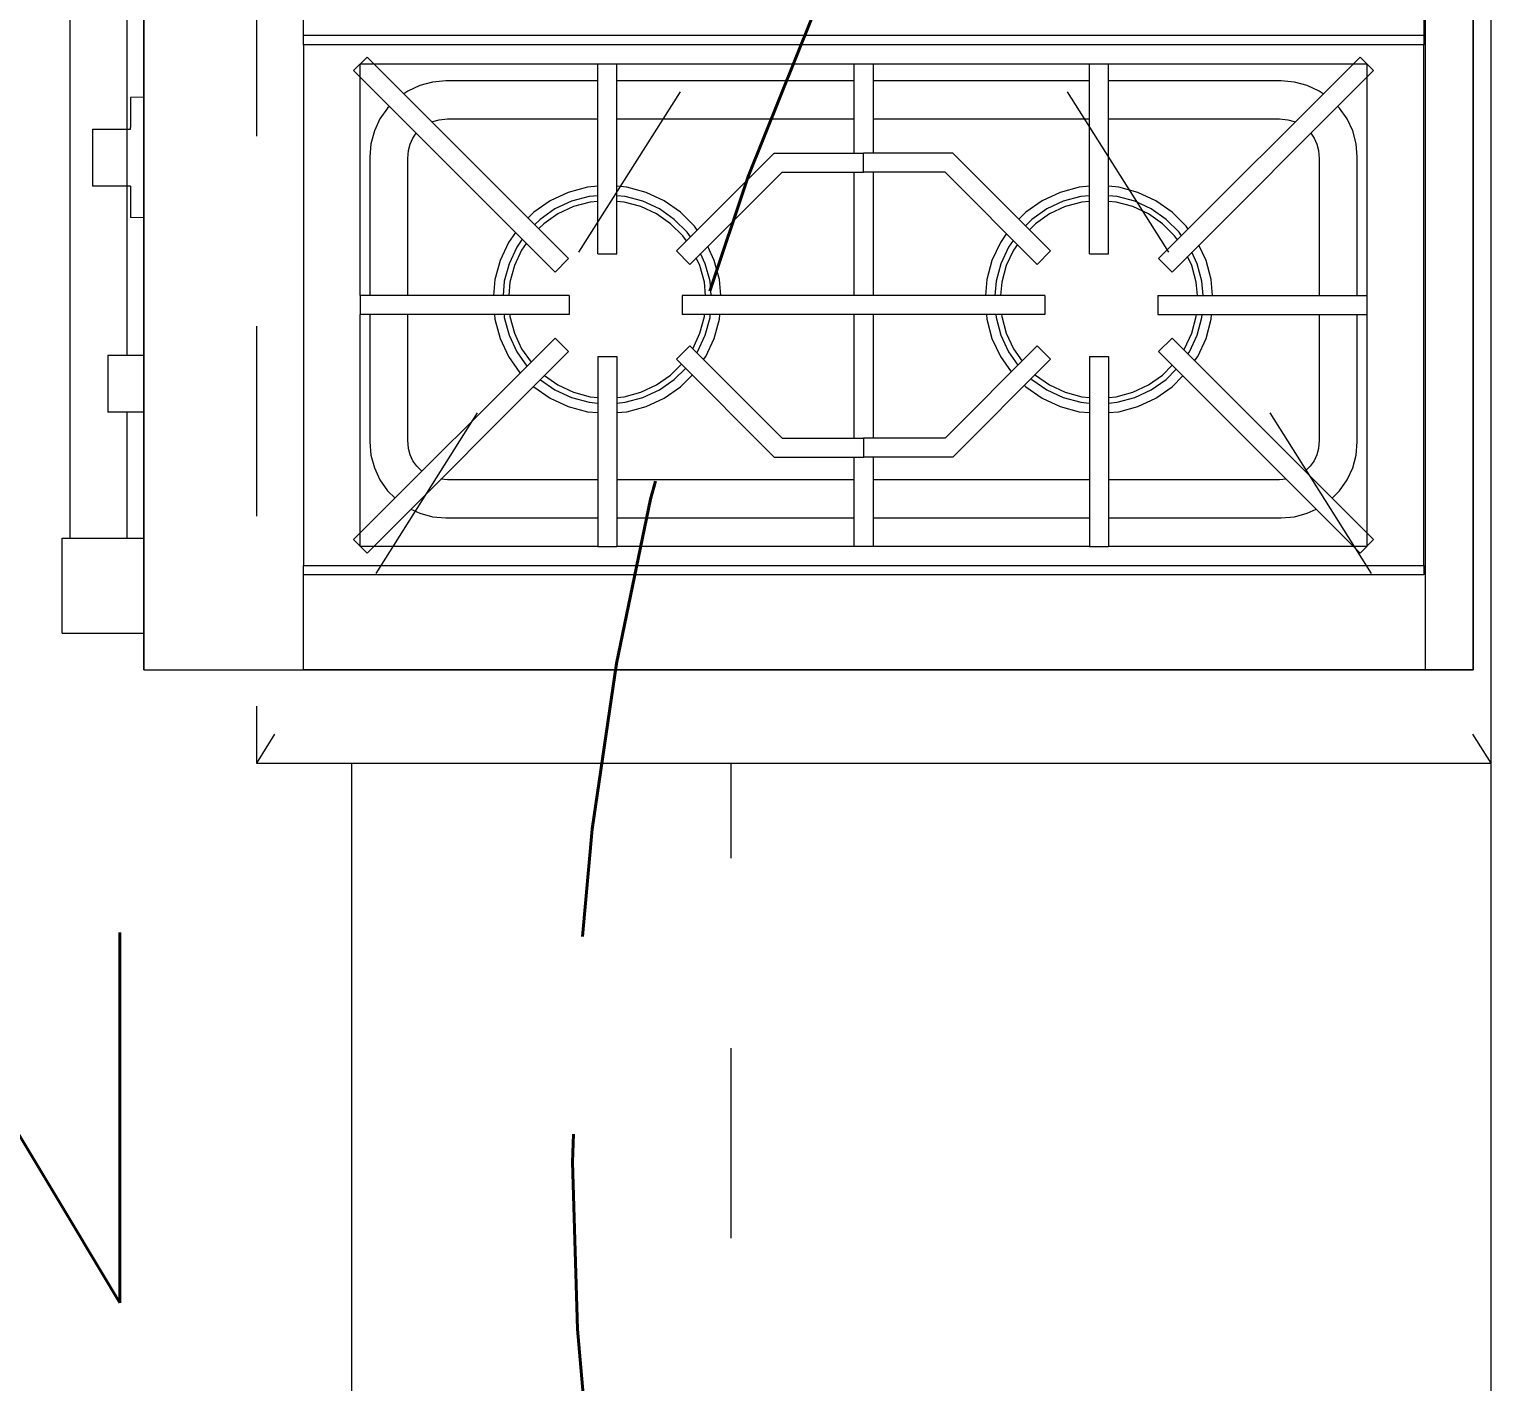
# Model space of a CAD drawing. Header units: metres. Extents: x 14 to 2416, y -346 to 476.
# Drawn here: x 45.782 to 46.552, y -154.959 to -154.247 of the extents above; entities that cross this region are included whole.
import ezdxf

# ---------------------------------------------------------------- set-up
doc = ezdxf.new("R2010")
doc.units = ezdxf.units.M
for name, pattern in [('0', [0]), ('Dash Style-2', [0.694425, 0.48607, -0.208355]), ('DASHED', [0.75, 0.5, -0.25]), ('DASHED2', [0.375, 0.25, -0.125]), ('HIDDEN2', [0.1875, 0.125, -0.0625])]:
    doc.linetypes.add(name, pattern=pattern)
doc.layers.get('0').update_dxf_attribs({"linetype": '0', "lineweight": 20})
for name, color, linetype, lineweight in [('01a_Mobiliario', 250, 'Continuous', 0), ('A-ANNO-TEXT', 20, 'Continuous', 13), ('A-EQPM-OVHD', 253, 'DASHED2', 5), ('A-WALL', 250, 'Continuous', 20), ('baños', 251, 'Continuous', 0), ('E Tuberia Emp Piso', 24, 'Dash Style-2', 40), ('MOBILIARIOS', 252, 'Continuous', 0), ('PROYECCION', 9, 'DASHED', 0), ('textos', 7, 'Continuous', 0)]:
    doc.layers.add(name, color=color, linetype=linetype, lineweight=lineweight)
doc.styles.get("Standard").update_dxf_attribs({"font": 'arial.ttf', "height": 0.1875})

# ---------------------------------------------------------------- blocks, each defined once
blk = doc.blocks.new('PL BASE 1N NASAS 09')
at = {"layer": '01a_Mobiliario', "transparency": 33554684}
for q in [(-103.83107, -53.39972), (-104.43107, -54.44972), (-103.83107, -53.39972)]:
    blk.add_line((-104.43107, -53.39972), q, dxfattribs=at)
at = {"layer": 'A-EQPM-OVHD', "linetype": 'HIDDEN2'}
blk.add_line((-104.23107, -53.39972), (-103.83107, -53.39972), dxfattribs=at)
blk.add_line((-104.23107, -53.39972), (-103.83107, -53.39972), dxfattribs=at)
at = {"layer": 'A-WALL'}
blk.add_line((-103.83107, -51.13972), (-103.83107, -54.9888), dxfattribs=at)
at = {"layer": 'PROYECCION', "color": 252, "linetype": 'DASHED', "ltscale": 0.1}
blk.add_line((-104.23107, -55.04972), (-104.23107, -53.39972), dxfattribs=at)
at = {"layer": 'baños', "linetype": 'Continuous'}
for tag, p in [('MODELNUMBER', (-121.6562, -54.82729)), ('TRADENAME', (-121.6562, -54.82733)), ('PRODUCT', (-121.6562, -54.82738)), ('MATERIAL', (-121.6562, -54.82742))]:
    blk.add_attdef(tag, p, '', height=0.0000254, rotation=359.99992, dxfattribs=at)
at = {"layer": 'textos', "insert": (-105.59766, -53.68391, -0.22445), "char_height": 0.195, "width": 3.4048765, "attachment_point": 7}
blk.add_mtext('{\\Fromans|c0; BACK\\PKITCHEN}', dxfattribs=at)
blk = doc.blocks.new('A$C3ed47c56')
at = {"layer": 'MOBILIARIOS'}
for p, q in [((0.043, 0.05092), (0.043, 0.98092)), ((0.043, 0.98092), (0.743, 0.98092)), ((0.043, 0.98092), (0.127, 0.98092)), ((0.043, 0.98092), (0.043, 0.05092)), ((0.718, 0.98092), (0.127, 0.98092)), ((0.127, 0.98092), (0.127, 0.93092)), ((0.743, 0.98092), (0.718, 0.98092)), ((0.718, 0.98092), (0.718, 0.05092)), ((0.743, 0.98092), (0.743, 0.05092)), ((0.743, 0.05092), (0.743, 0.98092)), ((0, 0.96162), (0.00029, 0.96162)), ((0, 0.96162), (0, 0.91162)), ((0.00029, 0.96162), (0.00115, 0.96162)), ((0.00115, 0.96162), (0.00254, 0.96162)), ((0.00254, 0.96162), (0.00444, 0.96162)), ((0.00444, 0.96162), (0.00679, 0.96162)), ((0.00679, 0.96162), (0.0095, 0.96162)), ((0.0095, 0.96162), (0.0125, 0.96162)), ((0.0125, 0.96162), (0.0157, 0.96162)), ((0.0157, 0.96162), (0.019, 0.96162)), ((0.019, 0.96162), (0.043, 0.96162)), ((0.717, 0.93092), (0.127, 0.93092)), ((0.127, 0.93092), (0.127, 0.92592)), ((0.127, 0.92592), (0.717, 0.92592)), ((0.127, 0.65192), (0.127, 0.92592)), ((0.717, 0.92592), (0.717, 0.93092)), ((0.717, 0.92592), (0.717, 0.65192)), ((0.15346, 0.91238), (0.16053, 0.91945)), ((0.157, 0.91592), (0.157, 0.79392)), ((0.282, 0.91592), (0.157, 0.91592)), ((0.2666, 0.81339), (0.16053, 0.91945)), ((0.282, 0.91592), (0.292, 0.91592)), ((0.282, 0.81592), (0.282, 0.91592)), ((0.292, 0.81592), (0.292, 0.91592)), ((0.541, 0.91592), (0.292, 0.91592)), ((0.417, 0.91592), (0.417, 0.86892)), ((0.427, 0.86892), (0.427, 0.91592)), ((0.541, 0.91592), (0.551, 0.91592)), ((0.541, 0.81592), (0.541, 0.91592)), ((0.551, 0.81592), (0.551, 0.91592)), ((0.687, 0.91592), (0.551, 0.91592)), ((0.5774, 0.81339), (0.68346, 0.91945)), ((0.69053, 0.91238), (0.68346, 0.91945)), ((0.687, 0.79392), (0.687, 0.91592)), ((0, 0.91162), (0.00029, 0.91162)), ((0.00029, 0.91162), (0.00115, 0.91162)), ((0.00115, 0.91162), (0.00254, 0.91162)), ((0.00254, 0.91162), (0.00444, 0.91162)), ((0.004, 0.59292), (0.004, 0.91162)), ((0.00444, 0.91162), (0.00679, 0.91162)), ((0.00679, 0.91162), (0.0095, 0.91162)), ((0.0095, 0.91162), (0.0125, 0.91162)), ((0.0125, 0.91162), (0.0157, 0.91162)), ((0.0157, 0.91162), (0.019, 0.91162)), ((0.019, 0.91162), (0.043, 0.91162)), ((0.034, 0.84527), (0.034, 0.91162)), ((0.25953, 0.80632), (0.15346, 0.91238)), ((0.58447, 0.80632), (0.69053, 0.91238)), ((0.19505, 0.90031), (0.202, 0.90092)), ((0.202, 0.90092), (0.282, 0.90092)), ((0.292, 0.90092), (0.417, 0.90092)), ((0.427, 0.90092), (0.541, 0.90092)), ((0.551, 0.90092), (0.642, 0.90092)), ((0.642, 0.90092), (0.64895, 0.90031)), ((0.18366, 0.89633), (0.18832, 0.89851)), ((0.18832, 0.89851), (0.19505, 0.90031)), ((0.64895, 0.90031), (0.65568, 0.89851)), ((0.65568, 0.89851), (0.66034, 0.89633)), ((0.16736, 0.88092), (0.17136, 0.88663)), ((0.17136, 0.88663), (0.17529, 0.89056)), ((0.66871, 0.89056), (0.67264, 0.88663)), ((0.67264, 0.88663), (0.67664, 0.88092)), ((0.16441, 0.8746), (0.16736, 0.88092)), ((0.20287, 0.88092), (0.19938, 0.88061)), ((0.282, 0.88092), (0.20287, 0.88092)), ((0.417, 0.88092), (0.292, 0.88092)), ((0.541, 0.88092), (0.427, 0.88092)), ((0.64113, 0.88092), (0.551, 0.88092)), ((0.64462, 0.88061), (0.64113, 0.88092)), ((0.67664, 0.88092), (0.67959, 0.8746)), ((0.16261, 0.86786), (0.16441, 0.8746)), ((0.18474, 0.87088), (0.18328, 0.86773)), ((0.18674, 0.87373), (0.18474, 0.87088)), ((0.18919, 0.87618), (0.18674, 0.87373)), ((0.18947, 0.87638), (0.18919, 0.87618)), ((0.65481, 0.87618), (0.65453, 0.87638)), ((0.65726, 0.87373), (0.65481, 0.87618)), ((0.65925, 0.87088), (0.65726, 0.87373)), ((0.66072, 0.86773), (0.65925, 0.87088)), ((0.67959, 0.8746), (0.68139, 0.86786)), ((0.162, 0.86092), (0.16261, 0.86786)), ((0.18238, 0.86438), (0.182, 0.86005)), ((0.18328, 0.86773), (0.18238, 0.86438)), ((0.32346, 0.81745), (0.37493, 0.86892)), ((0.37493, 0.86892), (0.422, 0.86892)), ((0.422, 0.85892), (0.422, 0.86892)), ((0.46907, 0.86892), (0.422, 0.86892)), ((0.52053, 0.81745), (0.46907, 0.86892)), ((0.66162, 0.86438), (0.66072, 0.86773)), ((0.662, 0.86005), (0.66162, 0.86438)), ((0.68139, 0.86786), (0.682, 0.86092)), ((0.162, 0.79392), (0.162, 0.86092)), ((0.182, 0.86005), (0.182, 0.79392)), ((0.33053, 0.81038), (0.37907, 0.85892)), ((0.37907, 0.85892), (0.422, 0.85892)), ((0.417, 0.85892), (0.417, 0.79392)), ((0.46493, 0.85892), (0.422, 0.85892)), ((0.427, 0.79392), (0.427, 0.85892)), ((0.51346, 0.81038), (0.46493, 0.85892)), ((0.662, 0.79392), (0.662, 0.86005)), ((0.682, 0.86092), (0.682, 0.79392)), ((0.024, 0.84087), (0.024, 0.84527)), ((0.043, 0.84527), (0.024, 0.84527)), ((0.024, 0.83565), (0.024, 0.84087)), ((0.257, 0.83788), (0.26648, 0.8423)), ((0.26648, 0.8423), (0.27658, 0.84501)), ((0.26819, 0.8376), (0.27745, 0.84008)), ((0.27658, 0.84501), (0.282, 0.84548)), ((0.27745, 0.84008), (0.282, 0.84048)), ((0.292, 0.84548), (0.29742, 0.84501)), ((0.292, 0.84048), (0.29655, 0.84008)), ((0.29655, 0.84008), (0.30581, 0.8376)), ((0.29742, 0.84501), (0.30752, 0.8423)), ((0.30752, 0.8423), (0.317, 0.83788)), ((0.516, 0.83788), (0.52548, 0.8423)), ((0.52548, 0.8423), (0.53558, 0.84501)), ((0.52719, 0.8376), (0.53645, 0.84008)), ((0.53558, 0.84501), (0.541, 0.84548)), ((0.53645, 0.84008), (0.541, 0.84048)), ((0.551, 0.84548), (0.55642, 0.84501)), ((0.551, 0.84048), (0.55555, 0.84008)), ((0.55555, 0.84008), (0.56481, 0.8376)), ((0.55642, 0.84501), (0.56652, 0.8423)), ((0.56652, 0.8423), (0.576, 0.83788)), ((0.024, 0.83027), (0.024, 0.83565)), ((0.24827, 0.83172), (0.24843, 0.83188)), ((0.24843, 0.83188), (0.257, 0.83788)), ((0.25182, 0.82817), (0.2595, 0.83355)), ((0.2595, 0.83355), (0.26819, 0.8376)), ((0.261, 0.83095), (0.26921, 0.83478)), ((0.26921, 0.83478), (0.27797, 0.83713)), ((0.27797, 0.83713), (0.282, 0.83748)), ((0.292, 0.83748), (0.29603, 0.83713)), ((0.29603, 0.83713), (0.30478, 0.83478)), ((0.30478, 0.83478), (0.313, 0.83095)), ((0.30581, 0.8376), (0.3145, 0.83355)), ((0.3145, 0.83355), (0.32235, 0.82805)), ((0.317, 0.83788), (0.32557, 0.83188)), ((0.32557, 0.83188), (0.33173, 0.82572)), ((0.50677, 0.83122), (0.50743, 0.83188)), ((0.50743, 0.83188), (0.516, 0.83788)), ((0.51065, 0.82805), (0.5185, 0.83355)), ((0.5185, 0.83355), (0.52719, 0.8376)), ((0.52, 0.83095), (0.52821, 0.83478)), ((0.52821, 0.83478), (0.53697, 0.83713)), ((0.53697, 0.83713), (0.541, 0.83748)), ((0.551, 0.83748), (0.55503, 0.83713)), ((0.55503, 0.83713), (0.56378, 0.83478)), ((0.56378, 0.83478), (0.572, 0.83095)), ((0.56481, 0.8376), (0.5735, 0.83355)), ((0.5735, 0.83355), (0.58135, 0.82805)), ((0.576, 0.83788), (0.58457, 0.83188)), ((0.58457, 0.83188), (0.59023, 0.82622)), ((0.024, 0.82488), (0.024, 0.83027)), ((0.024, 0.81966), (0.024, 0.82488)), ((0.23504, 0.81592), (0.24104, 0.82449)), ((0.24104, 0.82449), (0.2412, 0.82465)), ((0.25396, 0.82603), (0.261, 0.83095)), ((0.313, 0.83095), (0.32042, 0.82575)), ((0.32042, 0.82575), (0.32609, 0.82008)), ((0.32235, 0.82805), (0.32821, 0.8222)), ((0.49404, 0.81592), (0.49976, 0.82409)), ((0.51029, 0.8277), (0.51065, 0.82805)), ((0.51241, 0.82558), (0.51257, 0.82575)), ((0.51257, 0.82575), (0.52, 0.83095)), ((0.572, 0.83095), (0.57942, 0.82575)), ((0.57942, 0.82575), (0.58459, 0.82058)), ((0.58135, 0.82805), (0.58671, 0.8227)), ((0.024, 0.81527), (0.024, 0.81966)), ((0.23062, 0.80644), (0.23504, 0.81592)), ((0.23937, 0.81342), (0.24475, 0.8211)), ((0.24197, 0.81192), (0.24689, 0.81895)), ((0.282, 0.81592), (0.292, 0.81592)), ((0.33053, 0.81038), (0.32346, 0.81745)), ((0.33777, 0.81762), (0.33896, 0.81592)), ((0.33896, 0.81592), (0.34338, 0.80644)), ((0.48962, 0.80644), (0.49404, 0.81592)), ((0.49837, 0.81342), (0.50333, 0.82051)), ((0.50097, 0.81192), (0.50548, 0.81837)), ((0.51346, 0.81038), (0.52053, 0.81745)), ((0.541, 0.81592), (0.551, 0.81592)), ((0.59636, 0.81821), (0.59796, 0.81592)), ((0.59796, 0.81592), (0.60238, 0.80644)), ((0.024, 0.81527), (0.043, 0.81527)), ((0.034, 0.72627), (0.034, 0.81527)), ((0.23532, 0.80473), (0.23937, 0.81342)), ((0.23814, 0.8037), (0.24197, 0.81192)), ((0.25953, 0.80632), (0.2666, 0.81339)), ((0.33204, 0.81189), (0.33586, 0.8037)), ((0.33419, 0.81404), (0.33463, 0.81342)), ((0.33463, 0.81342), (0.33868, 0.80473)), ((0.49432, 0.80473), (0.49837, 0.81342)), ((0.49714, 0.8037), (0.50097, 0.81192)), ((0.58447, 0.80632), (0.5774, 0.81339)), ((0.59064, 0.81248), (0.59103, 0.81192)), ((0.59103, 0.81192), (0.59486, 0.8037)), ((0.59278, 0.81463), (0.59363, 0.81342)), ((0.59363, 0.81342), (0.59768, 0.80473)), ((0.22791, 0.79634), (0.23062, 0.80644)), ((0.23283, 0.79547), (0.23532, 0.80473)), ((0.23579, 0.79495), (0.23814, 0.8037)), ((0.33586, 0.8037), (0.33821, 0.79495)), ((0.33868, 0.80473), (0.34116, 0.79547)), ((0.34338, 0.80644), (0.34609, 0.79634)), ((0.48691, 0.79634), (0.48962, 0.80644)), ((0.49183, 0.79547), (0.49432, 0.80473)), ((0.49479, 0.79495), (0.49714, 0.8037)), ((0.59486, 0.8037), (0.59721, 0.79495)), ((0.59768, 0.80473), (0.60016, 0.79547)), ((0.60238, 0.80644), (0.60509, 0.79634)), ((0.157, 0.78392), (0.157, 0.79392)), ((0.267, 0.79392), (0.157, 0.79392)), ((0.2277, 0.79392), (0.22791, 0.79634)), ((0.2327, 0.79392), (0.23283, 0.79547)), ((0.2357, 0.79392), (0.23579, 0.79495)), ((0.267, 0.78392), (0.267, 0.79392)), ((0.3265, 0.78392), (0.3265, 0.79392)), ((0.417, 0.79392), (0.3265, 0.79392)), ((0.33821, 0.79495), (0.3383, 0.79392)), ((0.34116, 0.79547), (0.3413, 0.79392)), ((0.34609, 0.79634), (0.3463, 0.79392)), ((0.427, 0.79392), (0.417, 0.79392)), ((0.5175, 0.79392), (0.427, 0.79392)), ((0.4867, 0.79392), (0.48691, 0.79634)), ((0.4917, 0.79392), (0.49183, 0.79547)), ((0.4947, 0.79392), (0.49479, 0.79495)), ((0.5175, 0.78392), (0.5175, 0.79392)), ((0.577, 0.78392), (0.577, 0.79392)), ((0.577, 0.79392), (0.687, 0.79392)), ((0.59721, 0.79495), (0.5973, 0.79392)), ((0.60016, 0.79547), (0.6003, 0.79392)), ((0.60509, 0.79634), (0.6053, 0.79392)), ((0.687, 0.78392), (0.687, 0.79392)), ((0.267, 0.78392), (0.157, 0.78392)), ((0.157, 0.78392), (0.157, 0.66192)), ((0.162, 0.71092), (0.162, 0.78392)), ((0.182, 0.78392), (0.182, 0.71179)), ((0.22791, 0.7755), (0.22717, 0.78392)), ((0.23283, 0.77637), (0.23217, 0.78392)), ((0.23579, 0.77689), (0.23517, 0.78392)), ((0.417, 0.78392), (0.3265, 0.78392)), ((0.33882, 0.78392), (0.33821, 0.77689)), ((0.34182, 0.78392), (0.34116, 0.77637)), ((0.34682, 0.78392), (0.34609, 0.7755)), ((0.427, 0.78392), (0.417, 0.78392)), ((0.417, 0.78392), (0.417, 0.71892)), ((0.5175, 0.78392), (0.427, 0.78392)), ((0.427, 0.71892), (0.427, 0.78392)), ((0.48691, 0.7755), (0.48617, 0.78392)), ((0.49183, 0.77637), (0.49117, 0.78392)), ((0.49479, 0.77689), (0.49417, 0.78392)), ((0.577, 0.78392), (0.687, 0.78392)), ((0.59782, 0.78392), (0.59721, 0.77689)), ((0.60082, 0.78392), (0.60016, 0.77637)), ((0.60582, 0.78392), (0.60509, 0.7755)), ((0.662, 0.71179), (0.662, 0.78392)), ((0.682, 0.78392), (0.682, 0.71092)), ((0.687, 0.66192), (0.687, 0.78392)), ((0.25953, 0.77152), (0.15346, 0.66545)), ((0.23062, 0.7654), (0.22791, 0.7755)), ((0.23532, 0.76711), (0.23283, 0.77637)), ((0.23814, 0.76813), (0.23579, 0.77689)), ((0.25953, 0.77152), (0.2666, 0.76445)), ((0.33821, 0.77689), (0.33586, 0.76813)), ((0.34116, 0.77637), (0.33868, 0.76711)), ((0.34609, 0.7755), (0.34338, 0.7654)), ((0.48962, 0.7654), (0.48691, 0.7755)), ((0.49432, 0.76711), (0.49183, 0.77637)), ((0.49714, 0.76813), (0.49479, 0.77689)), ((0.58447, 0.77152), (0.5774, 0.76445)), ((0.58447, 0.77152), (0.69053, 0.66545)), ((0.59721, 0.77689), (0.59486, 0.76813)), ((0.60016, 0.77637), (0.59768, 0.76711)), ((0.60509, 0.7755), (0.60238, 0.7654)), ((0.2666, 0.76445), (0.16053, 0.65838)), ((0.23504, 0.75592), (0.23062, 0.7654)), ((0.23937, 0.75842), (0.23532, 0.76711)), ((0.24197, 0.75992), (0.23814, 0.76813)), ((0.33053, 0.76745), (0.32346, 0.76038)), ((0.33053, 0.76745), (0.37907, 0.71892)), ((0.33586, 0.76813), (0.33395, 0.76404)), ((0.33868, 0.76711), (0.3362, 0.76179)), ((0.34338, 0.7654), (0.33995, 0.75804)), ((0.51346, 0.76745), (0.46493, 0.71892)), ((0.49404, 0.75592), (0.48962, 0.7654)), ((0.49837, 0.75842), (0.49432, 0.76711)), ((0.50097, 0.75992), (0.49714, 0.76813)), ((0.51346, 0.76745), (0.52053, 0.76038)), ((0.5774, 0.76445), (0.68346, 0.65838)), ((0.59486, 0.76813), (0.59263, 0.76335)), ((0.59768, 0.76711), (0.59488, 0.76111)), ((0.60238, 0.7654), (0.59863, 0.75736)), ((0.2387, 0.75069), (0.23504, 0.75592)), ((0.24228, 0.75427), (0.23937, 0.75842)), ((0.24442, 0.75641), (0.24197, 0.75992)), ((0.282, 0.76192), (0.292, 0.76192)), ((0.282, 0.76192), (0.282, 0.66192)), ((0.292, 0.76192), (0.292, 0.66192)), ((0.32346, 0.76038), (0.37493, 0.70892)), ((0.32869, 0.75515), (0.32683, 0.75249)), ((0.52053, 0.76038), (0.46907, 0.70892)), ((0.49729, 0.75128), (0.49404, 0.75592)), ((0.50086, 0.75485), (0.49837, 0.75842)), ((0.50301, 0.757), (0.50097, 0.75992)), ((0.541, 0.76192), (0.551, 0.76192)), ((0.541, 0.76192), (0.541, 0.66192)), ((0.551, 0.76192), (0.551, 0.66192)), ((0.58728, 0.75456), (0.58583, 0.75249)), ((0.034, 0.59292), (0.034, 0.74692)), ((0.25165, 0.74379), (0.24879, 0.74664)), ((0.25357, 0.74608), (0.25091, 0.74875)), ((0.32683, 0.75249), (0.32042, 0.74608)), ((0.32913, 0.75057), (0.32235, 0.74379)), ((0.33296, 0.74735), (0.32557, 0.73996)), ((0.33084, 0.75301), (0.32913, 0.75057)), ((0.33442, 0.74943), (0.33296, 0.74735)), ((0.51065, 0.74379), (0.50729, 0.74714)), ((0.51257, 0.74608), (0.50941, 0.74925)), ((0.58583, 0.75249), (0.57942, 0.74608)), ((0.58813, 0.75057), (0.58135, 0.74379)), ((0.59196, 0.74735), (0.58457, 0.73996)), ((0.58943, 0.75242), (0.58813, 0.75057)), ((0.59301, 0.74884), (0.59196, 0.74735)), ((0.043, 0.74304), (0.036, 0.74284)), ((0.036, 0.74236), (0.036, 0.74284)), ((0.036, 0.74093), (0.036, 0.74236)), ((0.036, 0.73861), (0.036, 0.74093)), ((0.24843, 0.73996), (0.24527, 0.74312)), ((0.257, 0.73396), (0.24843, 0.73996)), ((0.2595, 0.73829), (0.25165, 0.74379)), ((0.261, 0.74089), (0.25357, 0.74608)), ((0.26921, 0.73705), (0.261, 0.74089)), ((0.313, 0.74089), (0.30478, 0.73705)), ((0.32042, 0.74608), (0.313, 0.74089)), ((0.32235, 0.74379), (0.3145, 0.73829)), ((0.32557, 0.73996), (0.317, 0.73396)), ((0.50743, 0.73996), (0.50377, 0.74362)), ((0.516, 0.73396), (0.50743, 0.73996)), ((0.5185, 0.73829), (0.51065, 0.74379)), ((0.52, 0.74089), (0.51257, 0.74608)), ((0.52821, 0.73705), (0.52, 0.74089)), ((0.572, 0.74089), (0.56378, 0.73705)), ((0.57942, 0.74608), (0.572, 0.74089)), ((0.58135, 0.74379), (0.5735, 0.73829)), ((0.58457, 0.73996), (0.576, 0.73396)), ((0.036, 0.73545), (0.036, 0.73861)), ((0.036, 0.73156), (0.036, 0.73545)), ((0.036, 0.72705), (0.036, 0.73156)), ((0.26648, 0.72954), (0.257, 0.73396)), ((0.26819, 0.73424), (0.2595, 0.73829)), ((0.27745, 0.73175), (0.26819, 0.73424)), ((0.27797, 0.73471), (0.26921, 0.73705)), ((0.282, 0.73136), (0.27745, 0.73175)), ((0.282, 0.73436), (0.27797, 0.73471)), ((0.29603, 0.73471), (0.292, 0.73436)), ((0.29655, 0.73175), (0.292, 0.73136)), ((0.30478, 0.73705), (0.29603, 0.73471)), ((0.30581, 0.73424), (0.29655, 0.73175)), ((0.3145, 0.73829), (0.30581, 0.73424)), ((0.317, 0.73396), (0.30752, 0.72954)), ((0.52548, 0.72954), (0.516, 0.73396)), ((0.52719, 0.73424), (0.5185, 0.73829)), ((0.53645, 0.73175), (0.52719, 0.73424)), ((0.53697, 0.73471), (0.52821, 0.73705)), ((0.541, 0.73136), (0.53645, 0.73175)), ((0.541, 0.73436), (0.53697, 0.73471)), ((0.55503, 0.73471), (0.551, 0.73436)), ((0.55555, 0.73175), (0.551, 0.73136)), ((0.56378, 0.73705), (0.55503, 0.73471)), ((0.56481, 0.73424), (0.55555, 0.73175)), ((0.5735, 0.73829), (0.56481, 0.73424)), ((0.576, 0.73396), (0.56652, 0.72954)), ((0.016, 0.72187), (0.016, 0.72627)), ((0.036, 0.72627), (0.016, 0.72627)), ((0.036, 0.72627), (0.036, 0.72705)), ((0.27658, 0.72683), (0.26648, 0.72954)), ((0.282, 0.72636), (0.27658, 0.72683)), ((0.29742, 0.72683), (0.292, 0.72636)), ((0.30752, 0.72954), (0.29742, 0.72683)), ((0.53558, 0.72683), (0.52548, 0.72954)), ((0.541, 0.72636), (0.53558, 0.72683)), ((0.55642, 0.72683), (0.551, 0.72636)), ((0.56652, 0.72954), (0.55642, 0.72683)), ((0.016, 0.71665), (0.016, 0.72187)), ((0.016, 0.71127), (0.016, 0.71665)), ((0.37907, 0.71892), (0.422, 0.71892)), ((0.46493, 0.71892), (0.422, 0.71892)), ((0.422, 0.71892), (0.422, 0.70892)), ((0.016, 0.70588), (0.016, 0.71127)), ((0.16261, 0.70397), (0.162, 0.71092)), ((0.182, 0.71179), (0.18238, 0.70746)), ((0.37493, 0.70892), (0.422, 0.70892)), ((0.417, 0.70892), (0.417, 0.66192)), ((0.46907, 0.70892), (0.422, 0.70892)), ((0.427, 0.66192), (0.427, 0.70892)), ((0.66162, 0.70746), (0.662, 0.71179)), ((0.682, 0.71092), (0.68139, 0.70397)), ((0.016, 0.70066), (0.016, 0.70588)), ((0.016, 0.69627), (0.016, 0.70066)), ((0.16441, 0.69724), (0.16261, 0.70397)), ((0.18238, 0.70746), (0.18328, 0.7041)), ((0.18328, 0.7041), (0.18474, 0.70096)), ((0.18474, 0.70096), (0.18648, 0.69847)), ((0.65752, 0.69847), (0.65925, 0.70096)), ((0.65925, 0.70096), (0.66072, 0.7041)), ((0.66072, 0.7041), (0.66162, 0.70746)), ((0.68139, 0.70397), (0.67959, 0.69724)), ((0.016, 0.69627), (0.036, 0.69627)), ((0.036, 0.69627), (0.036, 0.69548)), ((0.036, 0.69097), (0.036, 0.69548)), ((0.16736, 0.69092), (0.16441, 0.69724)), ((0.67959, 0.69724), (0.67664, 0.69092)), ((0.036, 0.68708), (0.036, 0.69097)), ((0.036, 0.68392), (0.036, 0.68708)), ((0.17136, 0.68521), (0.16736, 0.69092)), ((0.17229, 0.68428), (0.17136, 0.68521)), ((0.19461, 0.69246), (0.19519, 0.6922)), ((0.19519, 0.6922), (0.19854, 0.6913)), ((0.19854, 0.6913), (0.20287, 0.69092)), ((0.20287, 0.69092), (0.282, 0.69092)), ((0.292, 0.69092), (0.417, 0.69092)), ((0.427, 0.69092), (0.541, 0.69092)), ((0.551, 0.69092), (0.64113, 0.69092)), ((0.64113, 0.69092), (0.64546, 0.6913)), ((0.64546, 0.6913), (0.64881, 0.6922)), ((0.64881, 0.6922), (0.64938, 0.69246)), ((0.67264, 0.68521), (0.67171, 0.68428)), ((0.67664, 0.69092), (0.67264, 0.68521)), ((0.036, 0.6816), (0.036, 0.68392)), ((0.036, 0.68017), (0.036, 0.6816)), ((0.036, 0.67969), (0.036, 0.68017)), ((0.043, 0.67949), (0.036, 0.67969)), ((0.182, 0.67628), (0.1799, 0.67775)), ((0.6641, 0.67775), (0.662, 0.67628)), ((0.18832, 0.67333), (0.182, 0.67628)), ((0.19505, 0.67153), (0.18832, 0.67333)), ((0.202, 0.67092), (0.19505, 0.67153)), ((0.282, 0.67092), (0.202, 0.67092)), ((0.417, 0.67092), (0.292, 0.67092)), ((0.541, 0.67092), (0.427, 0.67092)), ((0.642, 0.67092), (0.551, 0.67092)), ((0.64895, 0.67153), (0.642, 0.67092)), ((0.65568, 0.67333), (0.64895, 0.67153)), ((0.662, 0.67628), (0.65568, 0.67333)), ((0.15346, 0.66545), (0.16053, 0.65838)), ((0.157, 0.66192), (0.282, 0.66192)), ((0.282, 0.66192), (0.292, 0.66192)), ((0.292, 0.66192), (0.541, 0.66192)), ((0.541, 0.66192), (0.551, 0.66192)), ((0.551, 0.66192), (0.687, 0.66192)), ((0.69053, 0.66545), (0.68346, 0.65838)), ((0.717, 0.65192), (0.127, 0.65192)), ((0.127, 0.65192), (0.127, 0.64692)), ((0.717, 0.64692), (0.127, 0.64692)), ((0.127, 0.64692), (0.127, 0.37292)), ((0.717, 0.64692), (0.717, 0.65192)), ((0.717, 0.37292), (0.717, 0.64692))]:
    blk.add_line(p, q, dxfattribs=at)
at = {"layer": 'PROYECCION', "color": 252, "linetype": 'DASHED', "ltscale": 0.1}
for p, q in [((0.1023, 0), (0.1023, 1.03)), ((0.1023, 0), (0.7523, 1.03)), ((0.7523, 0), (0.1023, 1.03)), ((0.1023, 1.03), (0.7523, 1.03))]:
    blk.add_line(p, q, dxfattribs=at)
blk = doc.blocks.new('PL MUEBLES 1N NASAS 09')
at = {"layer": 'baños'}
blk.add_blockref('PL BASE 1N NASAS 09', (162.26154, 88.20329), dxfattribs=at)
at = {"layer": 'MOBILIARIOS', "xscale": -1, "rotation": 180}
blk.add_blockref('A$C3ed47c56', (57.67817, 35.83358), dxfattribs=at)
blk = doc.blocks.new('A$Cbef68299')
blk.add_blockref('PL MUEBLES 1N NASAS 09', (-30.76586, -32.0535))
blk = doc.blocks.new('A$Cc5be7df0')
at = {"layer": 'A-ANNO-TEXT'}
blk.add_blockref('A$Cbef68299', (4.14926, 17.33699), dxfattribs=at)

msp = doc.modelspace()

# ---------------------------------------------------------------- linework, layer by layer
at = {"layer": 'E Tuberia Emp Piso', "ltscale": 0.5}
msp.add_arc((47.57009, -154.84319), 1.50205, 152.94399, 207.05597, dxfattribs=at)

# ---------------------------------------------------------------- block references
at = {"layer": 'A-ANNO-TEXT'}
msp.add_blockref('A$Cc5be7df0', (14.73768, -174.72011), dxfattribs=at)
msp.add_blockref('A$Cc5be7df0', (14.73768, -174.72011), dxfattribs=at)

doc.saveas('drawing.dxf')
